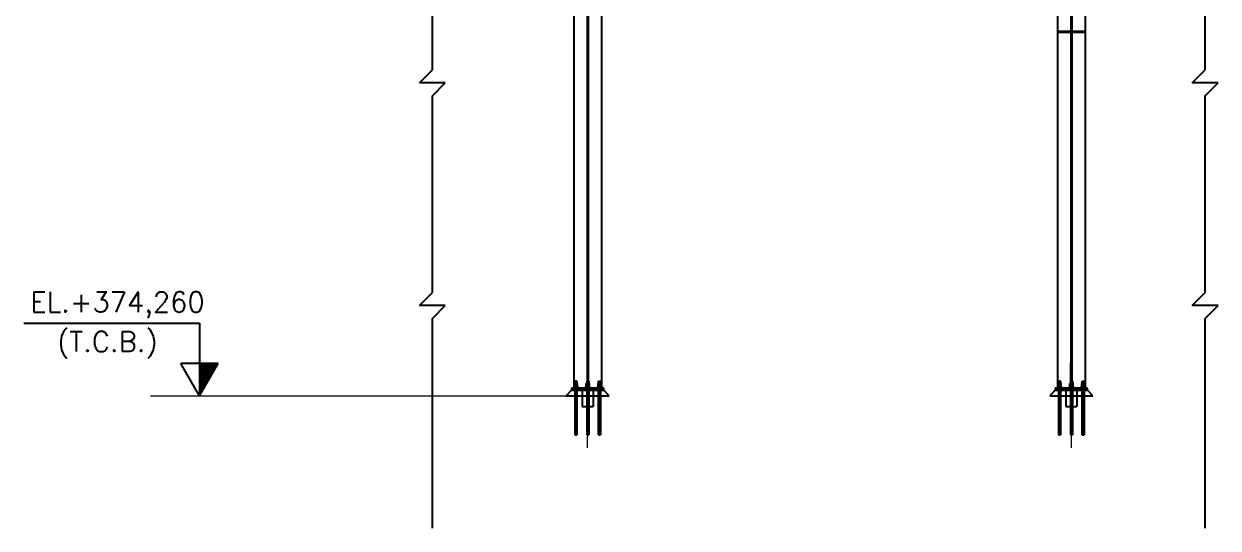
# Model space of a CAD drawing. Header units: metres. Extents: x 0 to 63075, y 0 to 44550.
# Drawn here: x 32585 to 43695, y 9912 to 14608 of the extents above; entities that cross this region are included whole.
import ezdxf
from ezdxf.enums import TextEntityAlignment as Align

# ---------------------------------------------------------------- set-up
doc = ezdxf.new("R2010")
doc.units = ezdxf.units.M
doc.header["$LTSCALE"] = 75
doc.linetypes.add('CENTER2', pattern=[28.575, 19.05, -3.175, 3.175, -3.175])
for name, color, linetype in [('GSB', 7, 'Continuous'), ('SC1', 7, 'CENTER2'), ('SDM', 7, 'Continuous'), ('SL1', 8, 'Continuous')]:
    doc.layers.add(name, color=color, linetype=linetype)
doc.styles.add('R100', font='simplex.shx', dxfattribs={"height": 2.5})

# ---------------------------------------------------------------- blocks, each defined once
blk = doc.blocks.new('A$C58c38efc')
at = {"layer": 'SL1'}
for p, q in [((1455, 9396), (1455, 434)), ((1465, 9396), (1465, 434)), ((5955, 9396), (5955, 434)), ((5965, 9396), (5965, 434)), ((1332, 4155), (1332, 440)), ((1588, 4155), (1588, 440)), ((5832, 4155), (5832, 440)), ((6088, 4155), (6088, 440)), ((5835, 3748), (5835, 3758)), ((5835, 3758), (5955, 3758)), ((5955, 3748), (5835, 3748)), ((5940, 3758), (5940, 3748)), ((5955, 3758), (5955, 3748)), ((5965, 3758), (6085, 3758)), ((5965, 3748), (5965, 3758)), ((6085, 3748), (5965, 3748)), ((5980, 3758), (5980, 3748)), ((6085, 3758), (6085, 3748)), ((1465, 673), (1465, 449)), ((5955, 449), (5955, 673)), ((1334, 478), (1366, 478)), ((1334, 478), (1334, 440)), ((1334, 478), (1366, 478)), ((1334, 478), (1334, 440)), ((1340, 478), (1340, 440)), ((1340, 478), (1340, 440)), ((1341, 500), (1341, 0)), ((1360, 500), (1341, 500)), ((1341, 500), (1341, 478)), ((1341, 500), (1360, 500)), ((1341, 478), (1341, 365)), ((1366, 478), (1350, 478)), ((1350, 478), (1350, 440)), ((1350, 478), (1350, 440)), ((1360, 0), (1360, 500)), ((1360, 500), (1360, 478)), ((1360, 478), (1360, 440)), ((1360, 478), (1360, 365)), ((1360, 478), (1360, 440)), ((1366, 440), (1366, 478)), ((1366, 440), (1366, 478)), ((1444, 478), (1476, 478)), ((1444, 478), (1444, 440)), ((1444, 478), (1476, 478)), ((1444, 478), (1444, 440)), ((1450, 478), (1450, 440)), ((1450, 478), (1450, 440)), ((1451, 500), (1451, 0)), ((1470, 500), (1451, 500)), ((1451, 500), (1451, 478)), ((1451, 500), (1470, 500)), ((1451, 478), (1451, 365)), ((1460, 478), (1460, 440)), ((1476, 478), (1460, 478)), ((1460, 478), (1460, 440)), ((1470, 0), (1470, 500)), ((1470, 500), (1470, 478)), ((1470, 478), (1470, 365)), ((1470, 478), (1470, 440)), ((1470, 478), (1470, 440)), ((1476, 440), (1476, 478)), ((1476, 440), (1476, 478)), ((1554, 478), (1586, 478)), ((1554, 478), (1554, 440)), ((1554, 478), (1586, 478)), ((1554, 478), (1554, 440)), ((1560, 478), (1560, 440)), ((1560, 478), (1560, 440)), ((1561, 0), (1561, 500)), ((1561, 500), (1580, 500)), ((1561, 500), (1561, 478)), ((1561, 500), (1580, 500)), ((1561, 478), (1561, 365)), ((1570, 478), (1570, 440)), ((1586, 478), (1570, 478)), ((1570, 478), (1570, 440)), ((1580, 500), (1580, 0)), ((1580, 500), (1580, 478)), ((1580, 478), (1580, 440)), ((1580, 478), (1580, 365)), ((1580, 478), (1580, 440)), ((1586, 440), (1586, 478)), ((1586, 440), (1586, 478)), ((1588, 457), (1590, 454)), ((5834, 478), (5866, 478)), ((5834, 478), (5834, 440)), ((5834, 478), (5866, 478)), ((5834, 478), (5834, 440)), ((5840, 478), (5840, 440)), ((5840, 478), (5840, 440)), ((5841, 500), (5841, 0)), ((5860, 500), (5841, 500)), ((5841, 500), (5841, 478)), ((5841, 500), (5860, 500)), ((5841, 478), (5841, 365)), ((5866, 478), (5850, 478)), ((5850, 478), (5850, 440)), ((5850, 478), (5850, 440)), ((5860, 0), (5860, 500)), ((5860, 500), (5860, 478)), ((5860, 478), (5860, 440)), ((5860, 478), (5860, 365)), ((5860, 478), (5860, 440)), ((5866, 440), (5866, 478)), ((5866, 440), (5866, 478)), ((5944, 478), (5976, 478)), ((5944, 478), (5944, 440)), ((5944, 478), (5976, 478)), ((5944, 478), (5944, 440)), ((5950, 478), (5950, 440)), ((5950, 478), (5950, 440)), ((5951, 500), (5951, 0)), ((5970, 500), (5951, 500)), ((5951, 500), (5951, 478)), ((5951, 500), (5970, 500)), ((5951, 478), (5951, 365)), ((5976, 478), (5960, 478)), ((5960, 478), (5960, 440)), ((5960, 478), (5960, 440)), ((5970, 0), (5970, 500)), ((5970, 500), (5970, 478)), ((5970, 478), (5970, 440)), ((5970, 478), (5970, 365)), ((5970, 478), (5970, 440)), ((5976, 440), (5976, 478)), ((5976, 440), (5976, 478)), ((6054, 478), (6086, 478)), ((6054, 478), (6054, 440)), ((6054, 478), (6086, 478)), ((6054, 478), (6054, 440)), ((6060, 478), (6060, 440)), ((6060, 478), (6060, 440)), ((6061, 500), (6061, 478)), ((6061, 500), (6080, 500)), ((6061, 0), (6061, 500)), ((6061, 500), (6080, 500)), ((6061, 478), (6061, 365)), ((6086, 478), (6070, 478)), ((6070, 478), (6070, 440)), ((6070, 478), (6070, 440)), ((6080, 500), (6080, 478)), ((6080, 500), (6080, 0)), ((6080, 478), (6080, 365)), ((6080, 478), (6080, 440)), ((6080, 478), (6080, 440)), ((6086, 440), (6086, 478)), ((6086, 440), (6086, 478)), ((1310, 415), (1260, 365)), ((1260, 365), (1660, 365)), ((1610, 434), (1310, 434)), ((1310, 434), (1310, 415)), ((1610, 415), (1310, 415)), ((1310, 415), (1610, 415)), ((1375, 440), (1325, 440)), ((1325, 440), (1325, 434)), ((1325, 434), (1325, 440)), ((1325, 440), (1375, 440)), ((1325, 434), (1375, 434)), ((1325, 434), (1375, 434)), ((1332, 440), (1332, 434)), ((1332, 434), (1588, 434)), ((1334, 440), (1366, 440)), ((1334, 440), (1366, 440)), ((1340, 440), (1341, 440)), ((1341, 440), (1340, 440)), ((1340, 440), (1340, 440)), ((1340, 440), (1341, 440)), ((1341, 440), (1340, 440)), ((1340, 434), (1340, 440)), ((1340, 434), (1340, 440)), ((1340, 415), (1340, 434)), ((1340, 415), (1340, 434)), ((1341, 365), (1341, 0)), ((1350, 434), (1350, 440)), ((1350, 434), (1350, 440)), ((1350, 415), (1350, 434)), ((1350, 415), (1350, 434)), ((1360, 440), (1359, 440)), ((1359, 440), (1360, 440)), ((1360, 440), (1359, 440)), ((1359, 440), (1360, 440)), ((1360, 434), (1360, 440)), ((1360, 434), (1360, 440)), ((1360, 415), (1360, 434)), ((1360, 415), (1360, 434)), ((1360, 365), (1360, 0)), ((1375, 434), (1375, 440)), ((1375, 434), (1375, 440)), ((1511, 415), (1409, 415)), ((1409, 415), (1409, 265)), ((1409, 365), (1409, 265)), ((1485, 440), (1435, 440)), ((1435, 440), (1435, 434)), ((1435, 434), (1435, 440)), ((1435, 440), (1485, 440)), ((1435, 434), (1485, 434)), ((1435, 434), (1485, 434)), ((1444, 440), (1476, 440)), ((1444, 440), (1476, 440)), ((1450, 434), (1450, 440)), ((1450, 434), (1450, 440)), ((1450, 440), (1451, 440)), ((1451, 440), (1450, 440)), ((1450, 440), (1451, 440)), ((1451, 440), (1450, 440)), ((1450, 440), (1450, 440)), ((1450, 415), (1450, 434)), ((1450, 415), (1450, 434)), ((1451, 365), (1451, 0)), ((1457, 415), (1457, 265)), ((1460, 434), (1460, 440)), ((1460, 434), (1460, 440)), ((1460, 415), (1460, 434)), ((1460, 415), (1460, 434)), ((1463, 415), (1463, 265)), ((1470, 440), (1469, 440)), ((1469, 440), (1470, 440)), ((1470, 440), (1469, 440)), ((1469, 440), (1470, 440)), ((1470, 434), (1470, 440)), ((1470, 434), (1470, 440)), ((1470, 415), (1470, 434)), ((1470, 415), (1470, 434)), ((1470, 365), (1470, 0)), ((1480, 434), (1610, 434)), ((1485, 434), (1485, 440)), ((1485, 434), (1485, 440)), ((1511, 415), (1511, 365)), ((1511, 365), (1511, 265)), ((1595, 440), (1545, 440)), ((1545, 440), (1545, 434)), ((1545, 434), (1545, 440)), ((1545, 440), (1595, 440)), ((1545, 434), (1595, 434)), ((1545, 434), (1595, 434)), ((1554, 440), (1586, 440)), ((1554, 440), (1586, 440)), ((1560, 434), (1560, 440)), ((1560, 440), (1561, 440)), ((1561, 440), (1560, 440)), ((1560, 440), (1561, 440)), ((1561, 440), (1560, 440)), ((1560, 440), (1560, 440)), ((1560, 434), (1560, 440)), ((1560, 415), (1560, 434)), ((1560, 415), (1560, 434)), ((1561, 365), (1561, 0)), ((1570, 434), (1570, 440)), ((1570, 434), (1570, 440)), ((1570, 415), (1570, 434)), ((1570, 415), (1570, 434)), ((1580, 440), (1579, 440)), ((1579, 440), (1580, 440)), ((1580, 440), (1579, 440)), ((1579, 440), (1580, 440)), ((1580, 434), (1580, 440)), ((1580, 434), (1580, 440)), ((1580, 415), (1580, 434)), ((1580, 415), (1580, 434)), ((1580, 365), (1580, 0)), ((1588, 434), (1588, 440)), ((1595, 434), (1595, 440)), ((1595, 434), (1595, 440)), ((1610, 434), (1610, 434)), ((1610, 415), (1610, 434)), ((1660, 365), (1610, 415)), ((5810, 415), (5760, 365)), ((5760, 365), (6160, 365)), ((5810, 434), (5810, 434)), ((5810, 434), (5940, 434)), ((6110, 434), (5810, 434)), ((5810, 434), (5810, 415)), ((6110, 415), (5810, 415)), ((5810, 415), (6110, 415)), ((5875, 440), (5825, 440)), ((5825, 440), (5825, 434)), ((5825, 434), (5825, 440)), ((5825, 440), (5875, 440)), ((5825, 434), (5875, 434)), ((5825, 434), (5875, 434)), ((5832, 434), (5832, 440)), ((5832, 434), (6088, 434)), ((5834, 440), (5866, 440)), ((5834, 440), (5866, 440)), ((5840, 440), (5841, 440)), ((5841, 440), (5840, 440)), ((5840, 440), (5840, 440)), ((5840, 434), (5840, 440)), ((5840, 440), (5841, 440)), ((5841, 440), (5840, 440)), ((5840, 434), (5840, 440)), ((5840, 415), (5840, 434)), ((5840, 415), (5840, 434)), ((5841, 365), (5841, 0)), ((5850, 434), (5850, 440)), ((5850, 434), (5850, 440)), ((5850, 415), (5850, 434)), ((5850, 415), (5850, 434)), ((5860, 440), (5859, 440)), ((5859, 440), (5860, 440)), ((5860, 440), (5859, 440)), ((5859, 440), (5860, 440)), ((5860, 434), (5860, 440)), ((5860, 434), (5860, 440)), ((5860, 415), (5860, 434)), ((5860, 415), (5860, 434)), ((5860, 365), (5860, 0)), ((5875, 434), (5875, 440)), ((5875, 434), (5875, 440)), ((6011, 415), (5909, 415)), ((5909, 415), (5909, 265)), ((5909, 365), (5909, 265)), ((5985, 440), (5935, 440)), ((5935, 440), (5935, 434)), ((5935, 434), (5935, 440)), ((5935, 440), (5985, 440)), ((5935, 434), (5985, 434)), ((5935, 434), (5985, 434)), ((5944, 440), (5976, 440)), ((5944, 440), (5976, 440)), ((5950, 440), (5951, 440)), ((5951, 440), (5950, 440)), ((5950, 440), (5950, 440)), ((5950, 434), (5950, 440)), ((5950, 434), (5950, 440)), ((5950, 440), (5951, 440)), ((5951, 440), (5950, 440)), ((5950, 415), (5950, 434)), ((5950, 415), (5950, 434)), ((5951, 365), (5951, 0)), ((5957, 415), (5957, 265)), ((5960, 434), (5960, 440)), ((5960, 434), (5960, 440)), ((5960, 415), (5960, 434)), ((5960, 415), (5960, 434)), ((5963, 415), (5963, 265)), ((5970, 440), (5969, 440)), ((5969, 440), (5970, 440)), ((5970, 440), (5969, 440)), ((5969, 440), (5970, 440)), ((5970, 434), (5970, 440)), ((5970, 434), (5970, 440)), ((5970, 415), (5970, 434)), ((5970, 415), (5970, 434)), ((5970, 365), (5970, 0)), ((5985, 434), (5985, 440)), ((5985, 434), (5985, 440)), ((6011, 415), (6011, 365)), ((6011, 365), (6011, 265)), ((6095, 440), (6045, 440)), ((6045, 440), (6045, 434)), ((6045, 434), (6045, 440)), ((6045, 440), (6095, 440)), ((6045, 434), (6095, 434)), ((6045, 434), (6095, 434)), ((6054, 440), (6086, 440)), ((6054, 440), (6086, 440)), ((6060, 440), (6061, 440)), ((6061, 440), (6060, 440)), ((6060, 440), (6060, 440)), ((6060, 434), (6060, 440)), ((6060, 434), (6060, 440)), ((6060, 440), (6061, 440)), ((6061, 440), (6060, 440)), ((6060, 415), (6060, 434)), ((6060, 415), (6060, 434)), ((6061, 365), (6061, 0)), ((6070, 434), (6070, 440)), ((6070, 434), (6070, 440)), ((6070, 415), (6070, 434)), ((6070, 415), (6070, 434)), ((6080, 440), (6079, 440)), ((6079, 440), (6080, 440)), ((6080, 440), (6079, 440)), ((6079, 440), (6080, 440)), ((6080, 434), (6080, 440)), ((6080, 434), (6080, 440)), ((6080, 415), (6080, 434)), ((6080, 415), (6080, 434)), ((6080, 365), (6080, 0)), ((6088, 440), (6088, 434)), ((6095, 434), (6095, 440)), ((6095, 434), (6095, 440)), ((6110, 415), (6110, 434)), ((6160, 365), (6110, 415)), ((1409, 265), (1451, 265)), ((1451, 265), (1470, 265)), ((1470, 265), (1511, 265)), ((5909, 265), (5951, 265)), ((5951, 265), (5970, 265)), ((5970, 265), (6011, 265)), ((1360, 0), (1341, 0)), ((1341, 0), (1342, 0)), ((1342, 0), (1360, 0)), ((1470, 0), (1451, 0)), ((1451, 0), (1452, 0)), ((1452, 0), (1470, 0)), ((1580, 0), (1561, 0)), ((1561, 0), (1580, 0)), ((1578, 0), (1562, 0)), ((5860, 0), (5841, 0)), ((5841, 0), (5842, 0)), ((5842, 0), (5860, 0)), ((5970, 0), (5951, 0)), ((5951, 0), (5952, 0)), ((5952, 0), (5970, 0)), ((6061, 0), (6080, 0)), ((6080, 0), (6061, 0)), ((6078, 0), (6062, 0))]:
    blk.add_line(p, q, dxfattribs=at)
blk = doc.blocks.new('FINISHED_FLOOR')
at = {"layer": 'GSB'}
h = blk.add_hatch(dxfattribs=at)
h.set_pattern_fill('ANSI31', color=2, scale=0.01, style=0)
h.set_pattern_definition([(45, (-526.663677, -323.637693), (-0.0224506403, 0.0224506403), [])])
h.paths.add_polyline_path([(0, 4), (-2.31, 4), (0, 0)])
for p, q in [((0, 9), (0, 4)), ((21.78, 9), (0, 9)), ((-2.31, 4), (2.31, 4)), ((0, 0), (-2.31, 4)), ((0, 4), (0, 0)), ((0, 0), (2.31, 4))]:
    blk.add_line(p, q, dxfattribs=at)
at = {"layer": 'GSB', "color": 3, "style": 'R100'}
for tag, p in [('ELEVACAO', (12.11, 11.25)), ('REFERENCIA', (15.04, 6.54))]:
    blk.add_attdef(tag, text='', height=2.5, dxfattribs=at).set_placement(p, align=Align.MIDDLE)

msp = doc.modelspace()

# ---------------------------------------------------------------- linework, layer by layer
at = {"layer": 'SC1', "lineweight": 0}
for p, q in [((37829.3, 10661), (37829.3, 22305.8)), ((42329.3, 10661), (42329.3, 22305.8))]:
    msp.add_line(p, q, dxfattribs=at)
at = {"layer": 'SDM', "extrusion": (0, 1, 0)}
for p, q in [((36385.2, 14178.5), (36385.2, 16011.9)), ((43574.6, 14178.5), (43574.6, 16011.9)), ((36385.2, 12105.1), (36385.2, 13938.5)), ((43574.6, 12105.1), (43574.6, 13938.5)), ((36385.2, 9911.7), (36385.2, 11865.1)), ((43574.6, 9911.7), (43574.6, 11865.1))]:
    msp.add_line(p, q, dxfattribs=at)
at = {"layer": 'SDM'}
for p, q in [((36265.2, 14058.5), (36385.2, 14178.5)), ((43454.6, 14058.5), (43574.6, 14178.5)), ((36505.2, 14058.5), (36265.2, 14058.5)), ((36385.2, 13938.5), (36505.2, 14058.5)), ((43694.6, 14058.5), (43454.6, 14058.5)), ((43574.6, 13938.5), (43694.6, 14058.5)), ((36265.2, 11985.1), (36385.2, 12105.1)), ((43454.6, 11985.1), (43574.6, 12105.1)), ((36505.2, 11985.1), (36265.2, 11985.1)), ((36385.2, 11865.1), (36505.2, 11985.1)), ((43694.6, 11985.1), (43454.6, 11985.1)), ((43574.6, 11865.1), (43694.6, 11985.1))]:
    msp.add_line(p, q, dxfattribs=at)
at = {"layer": 'SDM', "lineweight": 0}
msp.add_line((33763.5, 11145.3), (37629.3, 11145.3), dxfattribs=at)

# ---------------------------------------------------------------- block references
at = {"layer": 'GSB'}
ref = msp.add_blockref('FINISHED_FLOOR', (34217.9, 11145.3), dxfattribs=dict(at, xscale=-74.99999999999915, yscale=74.99999999999915, zscale=74.99999999999915))
ref.add_attrib('ELEVACAO', 'EL.+374,260', dxfattribs={"color": 3, "height": 187.5, "style": 'R100'}).set_placement((33455.2, 11989.1), align=Align.MIDDLE)
ref.add_attrib('REFERENCIA', '(T.C.B.)', dxfattribs={"color": 3, "height": 187.5, "style": 'R100'}).set_placement((33361.3, 11635.5), align=Align.MIDDLE)
at = {"layer": 'SDM'}
msp.add_blockref('A$C58c38efc', (36369.2, 10780.3), dxfattribs=at)

doc.saveas('drawing.dxf')
